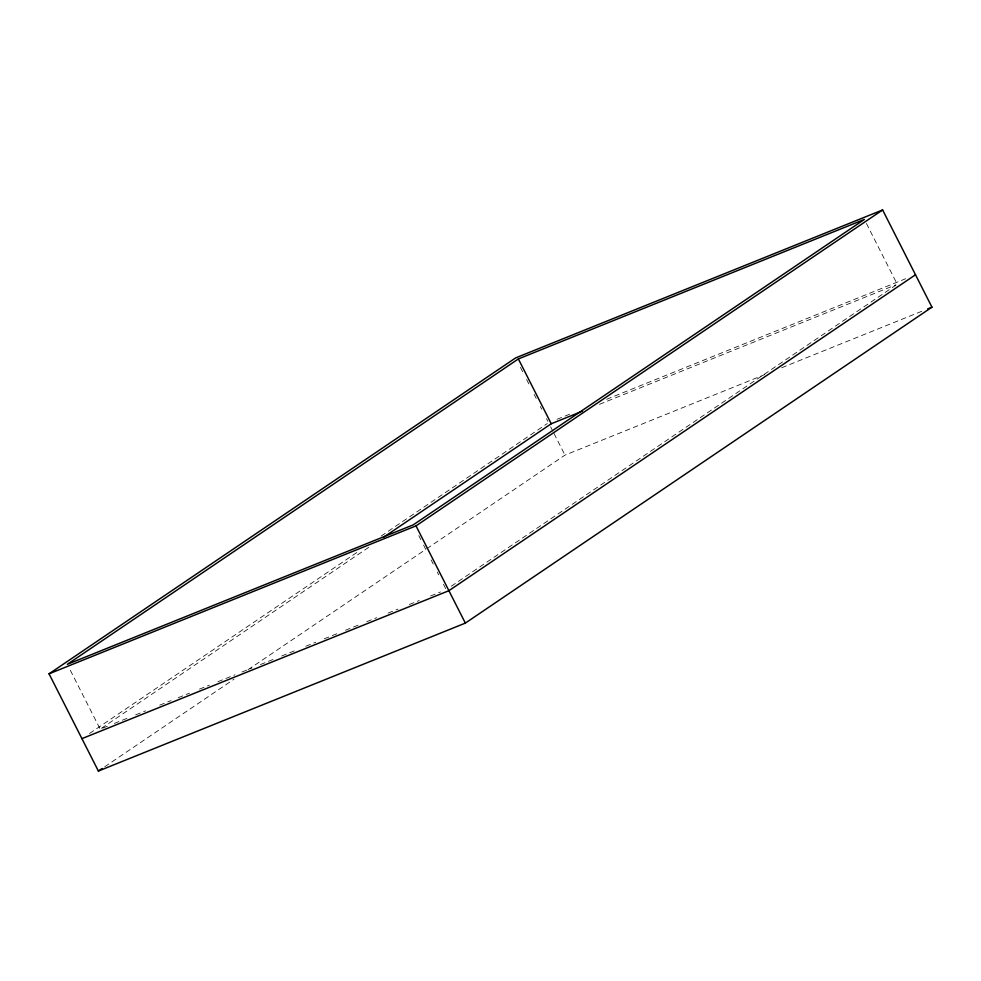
<?xml version="1.0" encoding="UTF-8"?>
<svg xmlns="http://www.w3.org/2000/svg" width="981" height="981" viewBox="0 0 981 981"><rect width="100%" height="100%" fill="white"/><g stroke="black" fill="none" stroke-linecap="round" stroke-linejoin="round"><path stroke-width="0.74" stroke-dasharray="4.91 3.68" d="M89.541 733.494L358.347 551.494M381.168 536.043L547.263 423.571M101.46 728.294L371.333 545.571M104.722 766.762L234.042 679.195M247.997 669.753L425.509 549.568M426.772 548.71L564.982 455.123L764.763 374.583M451.272 586.221L895.984 285.115M557.036 419.292L569.789 414.154M606.626 399.292L905.586 278.763M599.452 404.319L895.825 284.833M781.759 367.728L923.452 310.609M107.285 726.296L100.197 729.153L69.369 668.38M114.372 723.438L127.138 718.288M135.648 714.855L145.58 710.857M159.756 705.143L171.099 700.569M178.186 697.712L189.529 693.138M199.462 689.128L209.382 685.13M217.892 681.697L234.913 674.842M242 671.985L251.933 667.975M260.431 664.554L273.196 659.404M281.706 655.97L294.472 650.832M305.814 646.258L315.735 642.248M324.245 638.827L337.01 633.677M345.52 630.243L358.286 625.105M366.784 621.672L376.716 617.674M388.059 613.1L397.979 609.091M409.335 604.517L419.255 600.519M430.598 595.945L440.53 591.948M866.419 223.484L897.247 284.257M520.445 367.348L523.866 374.104M526.613 379.5L530.034 386.256M534.155 394.362L536.202 398.409M540.31 406.514L541.684 409.212M546.478 418.666L547.852 421.364M550.586 426.772L553.333 432.167M554.02 433.516L564.982 455.123M418.789 535.638L420.849 539.685M423.584 545.093L427.017 551.837M431.125 559.943L433.185 564.001M437.293 572.095L438.666 574.805M443.461 584.259L446.196 589.655"/><path stroke-width="1.47" d="M49.05 673.824L515.65 357.893L882.618 209.946L931.95 307.176L465.35 623.107L98.382 771.054L49.05 673.824L416.018 525.877L882.618 209.946M518.36 358.936L67.309 664.333L413.308 524.835L864.359 219.437L518.36 358.936L551.248 423.755L384 536.987M98.382 771.054L102.183 768.479M915.506 274.766L448.906 590.697L81.938 738.644M551.248 423.755L582.444 411.174M927.695 308.892L931.95 307.176M416.018 525.877L465.35 623.107"/></g></svg>
